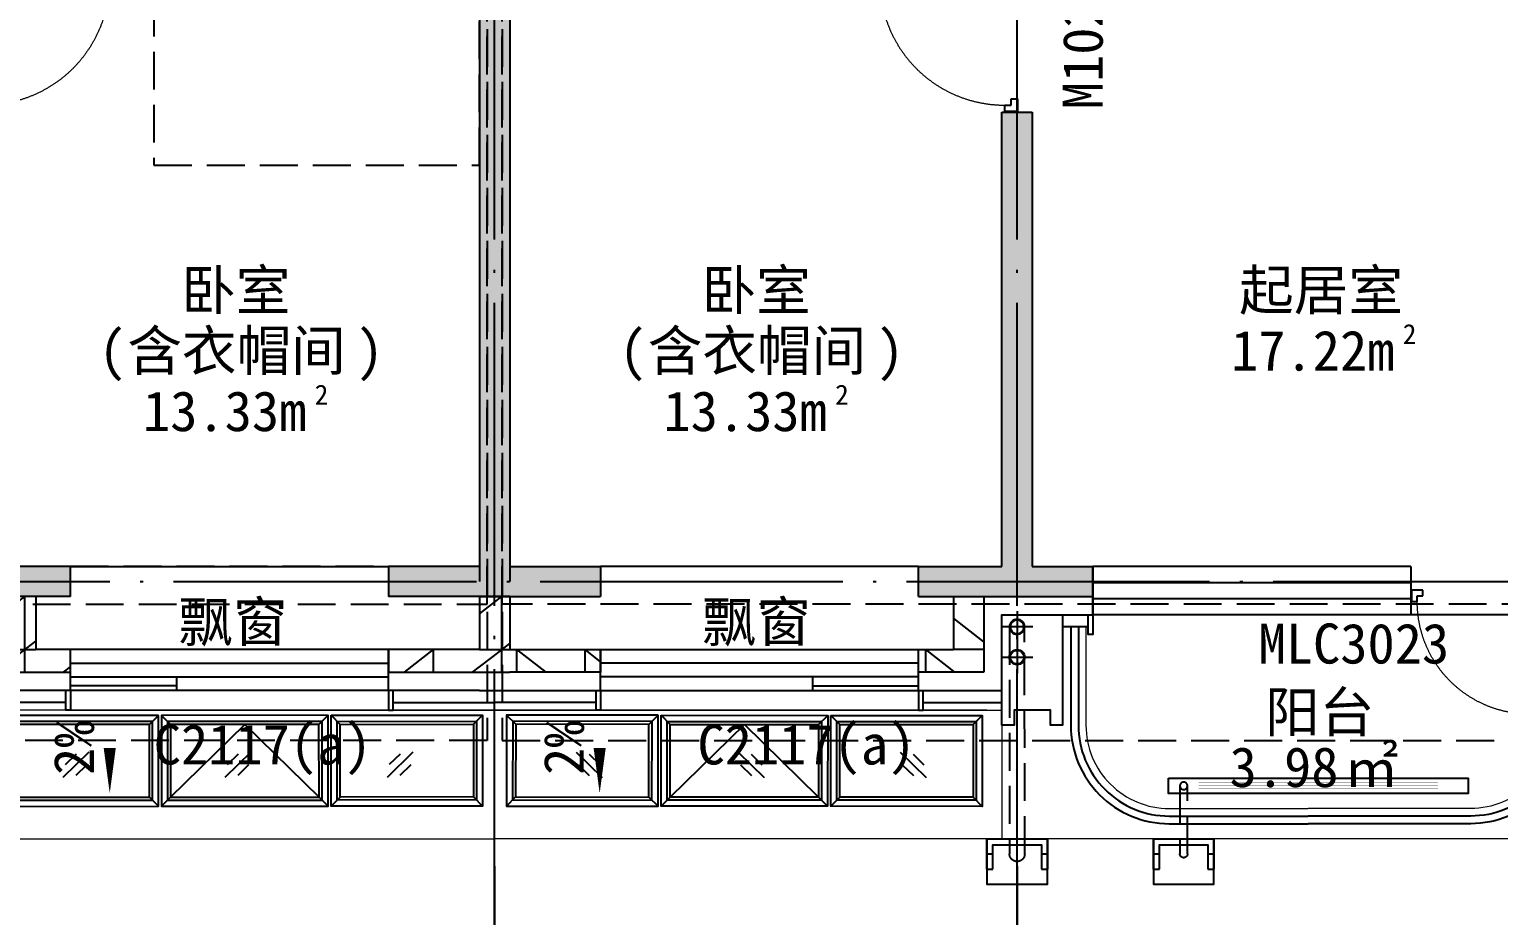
# Model space of a CAD drawing. Extents: x -46233 to 84150, y 109350 to 390860.
# Drawn here: x 25631 to 35332, y 116192 to 122048 of the extents above; entities that cross this region are included whole.
import ezdxf
from ezdxf.xclip import XClip

# ---------------------------------------------------------------- set-up
doc = ezdxf.new("R2010")
doc.units = 0
doc.header["$LTSCALE"] = 1000
doc.header["$MEASUREMENT"] = 0
doc.header["$XCLIPFRAME"] = 0
for name, pattern in [('3#-轴线$1$DOTE', [2.42, 2, -0.2, 0.02, -0.2]), ('3#楼首层线脚$0$DASH', [0.35, 0.25, -0.1]), ('3#楼首层线脚$0$DOTE', [2.42, 2, -0.2, 0.02, -0.2]), ('DASH', [0.35, 0.25, -0.1])]:
    doc.linetypes.add(name, pattern=pattern)
doc.layers.get('Defpoints').update_dxf_attribs({"color": 4, "linetype": 'DASH'})
for name, color, linetype in [('120+120-墙体-连接$0$A-COLU-CONC-HATC', 204, 'Continuous'), ('120+120-墙体-连接$0$A-FLOR-UNDR', 177, 'Continuous'), ('120+120-墙体-连接$0$A-WALL-BLOK', 131, 'Continuous'), ('120+120-墙体-连接$0$A-WALL-CONC', 9, 'Continuous'), ('120+120-墙体-连接$0$A-WALL-INSL', 241, 'Continuous'), ('120-J-MC$0$A-ANNO-HATC-SOLD', 252, 'Continuous'), ('120-J-MC$0$A-COLU-CONC-HATC', 204, 'Continuous'), ('120-J-MC$0$A-DOOR', 51, 'Continuous'), ('120-J-MC$0$A-FLOR-HRAL', 71, 'Continuous'), ('120-J-MC$0$A-WALL-BLOK', 131, 'Continuous'), ('120-J-MC$0$A-WALL-CONC', 9, 'Continuous'), ('120-J-MC$0$A-WALL-INSL', 241, 'Continuous'), ('120-MC编号-首层$0$$1$A-ANNO-TEXT', 255, 'Continuous'), ('120-MC编号-首层反$0$$1$A-ANNO-TEXT', 255, 'Continuous'), ('120-MC编号-首层反$0$A-ANNO-TEXT', 255, 'Continuous'), ('120-墙体$0$120-墙体$0$A-COLU-CONC-HATC', 204, 'Continuous'), ('120-墙体$0$120-墙体$0$A-DOOR', 51, 'Continuous'), ('120-墙体$0$120-墙体$0$A-WALL-CONC', 9, 'Continuous'), ('120-文字-首$0$A-ANNO-TEXT', 7, 'Continuous'), ('120-文字-首反$0$A-ANNO-TEXT', 7, 'Continuous'), ('125-MC-交接$0$A-COLU-CONC-HATC', 204, 'Continuous'), ('125-MC-交接$0$A-WALL-BLOK', 131, 'Continuous'), ('125-MC-交接$0$A-WALL-INSL', 241, 'Continuous'), ('3#-轴号$0$A-ANNO-AXIS-CIRC', 3, 'Continuous'), ('3#-轴线$1$A-ANNO-DOTE', 10, '3#-轴线$1$DOTE'), ('3#楼首层线脚$0$1#2#住宅楼 平面图$0$A-00-HX-113-wall-01Y$0$SUPF', 151, 'Continuous'), ('3#楼首层线脚$0$A-00-HX-113-wall-01Y$0$HRAL', 31, 'Continuous'), ('3#楼首层线脚$0$A-DOOR', 51, 'Continuous'), ('3#楼首层线脚$0$A-FLOR-OVHD', 171, '3#楼首层线脚$0$DASH'), ('3#楼首层线脚$0$A-FLOR-UNDR', 177, 'Continuous'), ('3#楼首层线脚$0$bolibeiban剖', 4, 'Continuous'), ('A-ANNO-SYMB', 3, 'Continuous'), ('A-ANNO-TEXT', 255, 'Continuous'), ('A-DRAN-SYMB', 243, 'Continuous')]:
    doc.layers.add(name, color=color, linetype=linetype)
for name, color, linetype, lineweight in [('3#楼首层线脚$0$1#2#住宅楼 平面图$0$A-00-15-1#-PM-2F$0$00-装饰-看', 46, 'Continuous', 5), ('3#楼首层线脚$0$A-00-15-1#-PM-2F$0$00-装饰-看', 46, 'Continuous', 5), ('3#楼首层线脚$0$A-00-15-4#-PM-TF$0$00-装饰-看', 46, 'Continuous', 5)]:
    doc.layers.add(name, color=color, linetype=linetype, lineweight=lineweight)
doc.styles.add('120-MC编号-首层$0$Standard', font='')
doc.styles.add('120-MC编号-首层反$0$Standard', font='')
doc.styles.add('120-文字-首$0$Standard', font='')
doc.styles.add('120-文字-首反$0$Standard', font='')
doc.styles.add('_TCH_DIM', font='')
doc.styles.get("Standard").update_dxf_attribs({"font": ''})
doc.styles.get('120-MC编号-首层$0$Standard').set_extended_font_data('SimSun')
doc.styles.get('120-MC编号-首层反$0$Standard').set_extended_font_data('SimSun')
doc.styles.get('120-文字-首$0$Standard').set_extended_font_data('SimSun')
doc.styles.get('120-文字-首反$0$Standard').set_extended_font_data('SimSun')
doc.styles.get('_TCH_DIM').set_extended_font_data('SimSun')
doc.styles.get('Standard').set_extended_font_data('SimSun')
pattern_1 = [(0, (0, 0), (0, 350), []), (37.875, (400, 0), (-169.615, 218.0767), []), (90, (400, 0), (-450, 3e-14), [])]

# ---------------------------------------------------------------- blocks, each defined once
blk = doc.blocks.new('120-J-MC$0$BGBFG')
at = {"layer": '120-J-MC$0$A-FLOR-HRAL'}
blk.add_lwpolyline([(0, 0), (700, 0), (700, -60), (0, -60)], close=True, dxfattribs=at)
blk.add_lwpolyline([(700, 0), (700, -90)], dxfattribs=at)
blk = doc.blocks.new('120-J-MC$0$$DorLib2D$00000009')
for p, q in [((0.413, 0.905), (0.413, 0.081)), ((0.454, 0.905), (0.413, 0.905)), ((0.454, 0.081), (0.454, 0.905)), ((0.413, 0.782), (0.378, 0.782)), ((0.489, 0.782), (0.454, 0.782)), ((0.413, 0.624), (0.378, 0.624)), ((0.489, 0.624), (0.454, 0.624)), ((-0.494, 0.081), (-0.453, 0.081)), ((-0.494, -0.002), (-0.494, 0.081)), ((-0.453, 0.081), (-0.453, 0.039)), ((-0.453, 0.039), (-0.412, 0.039)), ((-0.412, 0.039), (-0.412, -0.002)), ((0.413, 0.081), (0.454, 0.081)), ((0.454, 0.039), (0.413, 0.039)), ((0.413, 0.039), (0.413, -0.002)), ((0.495, 0.081), (0.454, 0.081)), ((0.454, 0.081), (0.454, 0.039)), ((0.495, -0.002), (0.495, 0.081)), ((-0.494, -0.002), (-0.494, -0.002)), ((-0.412, -0.002), (-0.494, -0.002)), ((0.413, -0.002), (0.495, -0.002)), ((0.495, -0.002), (0.495, -0.002))]:
    blk.add_line(p, q)
at = {"lineweight": 13}
for p, q in [((0.378, 0.782), (0.378, 0.624)), ((0.489, 0.782), (0.489, 0.624))]:
    blk.add_line(p, q, dxfattribs=at)
blk.add_arc((0.372, 0.082), 0.825, 87.134, 180.0717, dxfattribs=at)
blk = doc.blocks.new('120-J-MC$0$$TCHSYS$WIN2D')
for p, q in [((-0.5, 0.5), (0.5, 0.5)), ((-0.5, 0.5), (-0.5, -0.5)), ((0.5, 0.5), (0.5, -0.5)), ((0.5, 0.1667), (-0.5, 0.1667)), ((0.5, -0.1667), (-0.5, -0.1667)), ((-0.5, -0.5), (0.5, -0.5))]:
    blk.add_line(p, q)
blk = doc.blocks.new('120-J-MC')
at = {"layer": '120-J-MC$0$A-COLU-CONC-HATC'}
h = blk.add_hatch(dxfattribs=at)
h.set_pattern_fill('空心砖', color=256, scale=100, style=0)
h.set_pattern_definition(pattern_1)
h.paths.add_polyline_path([(-2430, -11200), (-2430, -11700), (-2230, -11550), (-2230, -11200)])
h = blk.add_hatch(dxfattribs=at)
h.set_pattern_fill('空心砖', color=256, scale=100, style=0)
h.set_pattern_definition(pattern_1)
h.paths.add_polyline_path([(-2430, -11700), (-2000, -11700), (-2000, -11550), (-2230, -11550)])
h = blk.add_hatch(dxfattribs=at)
h.set_pattern_fill('空心砖', color=256, scale=100, style=0)
h.set_pattern_definition(pattern_1)
h.paths.add_polyline_path([(700, -11550), (100, -11550), (100, -11700), (700, -11700)])
at = {"layer": '120-J-MC$0$A-ANNO-HATC-SOLD'}
blk.add_lwpolyline([(-2000, -11000), (100, -11000)], dxfattribs=at)
at = {"layer": '120-J-MC$0$A-DOOR'}
for p, q in [((-7950, -11320), (-7050, -11320)), ((-6150, -11320), (-5250, -11320))]:
    blk.add_line(p, q, dxfattribs=at)
at = {"layer": '120-J-MC$0$A-FLOR-HRAL'}
blk.add_lwpolyline([(-2500, -50), (-700, -50), (-700, -100), (-2500, -100)], close=True, dxfattribs=at)
at = {"layer": '120-J-MC$0$A-WALL-BLOK'}
for p, q in [((-2430, -11200), (-2430, -11700)), ((-2230, -11200), (-2430, -11200)), ((-2230, -11200), (-2230, -11550)), ((-2000, -11550), (-2230, -11550)), ((-2000, -11700), (-2000, -11550)), ((700, -11550), (100, -11550)), ((100, -11550), (100, -11700)), ((-2430, -11700), (-2000, -11700)), ((100, -11700), (700, -11700))]:
    blk.add_line(p, q, dxfattribs=at)
at = {"layer": '120-J-MC$0$A-WALL-CONC'}
for p, q in [((-2500, -100), (-2500, 100)), ((-700, -100), (-700, 100)), ((-9050, -11200), (-9050, -11000)), ((-7050, -11200), (-7050, -11000)), ((-6150, -11200), (-6150, -11000)), ((-3150, -11200), (-3150, -11000))]:
    blk.add_line(p, q, dxfattribs=at)
at = {"layer": '120-J-MC$0$A-WALL-INSL'}
for p, q in [((-2000, -11820), (-2000, -11700)), ((100, -11820), (100, -11700)), ((-2000, -11820), (-2430, -11820)), ((700, -11820), (100, -11820))]:
    blk.add_line(p, q, dxfattribs=at)
for points in [[(-7200, 100), (-7200, 200), (-7250, 200)], [(-5700, 100), (-5700, 200), (-5500, 200), (-5500, 220), (-4700, 220), (-4700, 100)], [(-3500, 100), (-3500, 220), (-2500, 220), (-2500, 100)], [(100, -3400), (200, -3400), (200, 220), (-700, 220), (-700, 100)], [(100, -4100), (200, -4100), (200, -5000)], [(-9050, -11200), (-9050, -11320), (-9650, -11320)], [(-7050, -11200), (-7050, -11320), (-6150, -11320), (-6150, -11200)], [(-2430, -11820), (-2550, -11820), (-2550, -11320), (-3150, -11320), (-3150, -11200)]]:
    blk.add_lwpolyline(points, dxfattribs=at)
blk.add_blockref('120-J-MC$0$BGBFG', (-2000, -11730))
at = {"layer": '120-J-MC$0$A-DOOR', "zscale": 320}
for name, p, xscale, yscale in [('120-J-MC$0$$TCHSYS$WIN2D', (-1600, 60), -1800, -320), ('120-J-MC$0$$TCHSYS$WIN2D', (-8500, -11160), -1100.000000000146, 320), ('120-J-MC$0$$TCHSYS$WIN2D', (-4200, -11160), 2100.000000000513, 320), ('120-J-MC$0$$DorLib2D$00000009', (-7500, -11160), 900, -900), ('120-J-MC$0$$DorLib2D$00000009', (-5700, -11160), -900, -900)]:
    blk.add_blockref(name, p, dxfattribs=dict(at, xscale=xscale, yscale=yscale))
at = {"layer": '120-J-MC$0$A-DOOR', "xscale": 2100, "yscale": 270, "zscale": 270, "rotation": 180}
blk.add_blockref('120-J-MC$0$$TCHSYS$WIN2D', (-950, -11685), dxfattribs=at)
blk = doc.blocks.new('120-J-MC-首层')
at = {"layer": 'Defpoints'}
blk.add_lwpolyline([(-6150, -10950), (-7250, -10950), (-7250, 250), (750, 250), (750, -12150), (-6150, -12150)], close=True, dxfattribs=at)
ref = blk.add_blockref('120-J-MC', (0, 0))
XClip(ref).set_block_clipping_path([(-6170.8192622978, -10950), (-7249.9951632023, -10950), (-7249.9951632023, 250), (750, 250), (750, -12150), (-6170.8192622978, -12150)])
blk = doc.blocks.new('125-MC-交接')
at = {"layer": '125-MC-交接$0$A-COLU-CONC-HATC'}
h = blk.add_hatch(dxfattribs=at)
h.set_pattern_fill('空心砖', color=256, scale=100, style=0)
h.set_pattern_definition(pattern_1)
h.paths.add_polyline_path([(-100, -100), (-100, -450), (0, -500), (100, -450), (100, -100)])
h = blk.add_hatch(dxfattribs=at)
h.set_pattern_fill('空心砖', color=256, scale=100, style=0)
h.set_pattern_definition(pattern_1)
h.paths.add_polyline_path([(-100, -450), (-100, -600), (0, -600), (0, -500)])
h = blk.add_hatch(dxfattribs=at)
h.set_pattern_fill('空心砖', color=256, scale=100, style=0)
h.set_pattern_definition(pattern_1)
h.paths.add_polyline_path([(0, -500), (0, -600), (100, -600), (100, -450)])
at = {"layer": '125-MC-交接$0$A-WALL-BLOK'}
for p, q in [((-100, -100), (-100, -450)), ((100, -100), (-100, -100)), ((100, -100), (100, -450)), ((-100, -450), (-100, -450)), ((100, -450), (100, -450)), ((-100, -600), (0, -600)), ((0, -600), (100, -600))]:
    blk.add_line(p, q, dxfattribs=at)
at = {"layer": '125-MC-交接$0$A-WALL-INSL'}
for p, q in [((-100, -720), (0, -720)), ((0, -720), (100, -720))]:
    blk.add_line(p, q, dxfattribs=at)
blk = doc.blocks.new('120-墙体$0$120-墙体$0$$DorLib2D$00000009')
for p, q in [((0.4129, 0.9053), (0.4129, 0.0807)), ((0.4541, 0.9053), (0.4129, 0.9053)), ((0.4541, 0.0807), (0.4541, 0.9053)), ((0.4129, 0.7822), (0.378, 0.7822)), ((0.489, 0.7822), (0.4541, 0.7822)), ((0.4129, 0.6235), (0.378, 0.6235)), ((0.489, 0.6235), (0.4541, 0.6235)), ((-0.4941, 0.0807), (-0.4529, 0.0807)), ((-0.4941, -0.0018), (-0.4941, 0.0807)), ((-0.4529, 0.0807), (-0.4529, 0.0395)), ((-0.4529, 0.0395), (-0.4117, 0.0395)), ((-0.4117, 0.0395), (-0.4117, -0.0018)), ((0.4129, 0.0807), (0.4541, 0.0807)), ((0.4541, 0.0395), (0.4129, 0.0395)), ((0.4129, 0.0395), (0.4129, -0.0018)), ((0.4953, 0.0807), (0.4541, 0.0807)), ((0.4541, 0.0807), (0.4541, 0.0395)), ((0.4953, -0.0018), (0.4953, 0.0807)), ((-0.4941, -0.0018), (-0.4941, -0.0018)), ((-0.4117, -0.0018), (-0.4941, -0.0018)), ((0.4129, -0.0018), (0.4953, -0.0018)), ((0.4953, -0.0018), (0.4953, -0.0018))]:
    blk.add_line(p, q)
at = {"lineweight": 13}
for p, q in [((0.378, 0.7822), (0.378, 0.6235)), ((0.489, 0.7822), (0.489, 0.6235))]:
    blk.add_line(p, q, dxfattribs=at)
blk.add_arc((0.3716, 0.0817), 0.8246, 87.13397, 180.07167, dxfattribs=at)
blk = doc.blocks.new('120-墙体')
at = {"layer": '120-墙体$0$120-墙体$0$A-COLU-CONC-HATC'}
for points in [[(-2550, -11000), (-2550, -8000), (-2750, -8000), (-2750, -11000), (-2650, -11066.7)], [(-2650, -11066.7), (-2750, -11000), (-3150, -11000), (-3150, -11200), (-2650, -11200)], [(-2000, -11000), (-2550, -11000), (-2650, -11066.7), (-2650, -11200), (-2000, -11200)], [(700, -11200), (700, -11000), (100, -11000), (100, -11200)]]:
    blk.add_hatch(color=256, dxfattribs=at).paths.add_polyline_path(points)
at = {"layer": '120-墙体$0$120-墙体$0$A-WALL-CONC'}
for p, q in [((-2550, -8000), (-2750, -8000)), ((-2750, -8000), (-2750, -11000)), ((-2550, -11000), (-2550, -8000)), ((-2750, -11000), (-3150, -11000)), ((-3150, -11200), (-3150, -11000)), ((-2000, -11000), (-2550, -11000)), ((-2000, -11200), (-2000, -11000)), ((700, -11000), (100, -11000)), ((-2650, -11200), (-3150, -11200)), ((-2000, -11200), (-2650, -11200)), ((700, -11200), (100, -11200))]:
    blk.add_line(p, q, dxfattribs=at)
blk.add_lwpolyline([(100, -11000), (100, -11200)], dxfattribs=at)
at = {"layer": 'Defpoints'}
blk.add_lwpolyline([(700, -4900), (700, -11200)], dxfattribs=at)
at = {"layer": '120-墙体$0$120-墙体$0$A-DOOR', "xscale": 1000, "yscale": -1000, "zscale": 200, "rotation": 90}
blk.add_blockref('120-墙体$0$120-墙体$0$$DorLib2D$00000009', (-2650, -7500), dxfattribs=at)
blk = doc.blocks.new('120-墙体-首层')
at = {"layer": 'Defpoints'}
blk.add_lwpolyline([(-9600, -10995), (-9600, -11250), (750, -11250), (750, -4850), (250, -4850), (250, 270), (-7850, 270), (-7850, -3350), (-6800, -3350), (-6800, -6400), (-6500, -6400), (-6500, -10995)], close=True, dxfattribs=at)
ref = blk.add_blockref('120-墙体', (0, 0))
XClip(ref).set_block_clipping_path([(-9600, -10995), (-9600, -11250), (750, -11250), (750, -4850), (250, -4850), (250, 270), (-7850, 270), (-7850, -3350), (-6800, -3350), (-6800, -6400), (-6500, -6400), (-6500, -10995)])
blk = doc.blocks.new('120+120-墙体-连接')
at = {"layer": '120+120-墙体-连接$0$A-COLU-CONC-HATC'}
for points in [[(-150, -100), (-100, -100), (0, -33.3), (0, 100), (-150, 100)], [(0, -33.3), (100, -100), (150, -100), (150, 100), (0, 100)], [(0, -33.3), (-100, -100), (-100, -5900), (0, -5966.7), (100, -5900), (100, -100)], [(-100, -5900), (-100, -6100), (0, -6100), (0, -5966.7)], [(0, -5966.7), (0, -6100), (100, -6100), (100, -5900)]]:
    blk.add_hatch(color=256, dxfattribs=at).paths.add_polyline_path(points)
at = {"layer": '120+120-墙体-连接$0$A-FLOR-UNDR'}
for points in [[(-602, 1700), (-102, 1700), (-102, 200), (-602, 200)], [(598, 1700), (98, 1700), (98, 200), (598, 200)]]:
    blk.add_lwpolyline(points, close=True, dxfattribs=at)
at = {"layer": '120+120-墙体-连接$0$A-WALL-BLOK'}
for p, q in [((-102, 1700), (-102, 200)), ((98, 1700), (-102, 1700)), ((98, 1700), (98, 200)), ((98, 200), (-102, 200))]:
    blk.add_line(p, q, dxfattribs=at)
at = {"layer": '120+120-墙体-连接$0$A-WALL-CONC'}
for p, q in [((-150, 100), (0, 100)), ((-150, 100), (-150, -100)), ((0, 100), (150, 100)), ((150, 100), (150, -100)), ((-150, -100), (-100, -100)), ((-100, -100), (-100, -5900)), ((100, -100), (100, -5900)), ((100, -100), (150, -100)), ((-100, -5900), (-100, -5900)), ((100, -5900), (100, -5900)), ((-100, -6100), (0, -6100)), ((0, -6100), (100, -6100))]:
    blk.add_line(p, q, dxfattribs=at)
at = {"layer": '120+120-墙体-连接$0$A-WALL-INSL'}
for p, q in [((-150, 200), (0, 200)), ((0, 200), (150, 200))]:
    blk.add_line(p, q, dxfattribs=at)
blk = doc.blocks.new('120-文字-首反')
at = {"layer": '120-文字-首反$0$A-ANNO-TEXT', "style": '120-文字-首反$0$Standard'}
for s, height, p in [('卧室', 264.35, (-8398.4, 5652.2)), ('CF6F', 264.35, (-6697.8, 5652.2)), ('厨房', 264.35, (-5752.7, 5652.2)), ('卧室', 264.35, (-3715.1, 5652.2)), ('WC12F', 264.35, (-9693.9, 3188.9)), ('卫生间', 264.35, (-8748.7, 3188.9)), ('餐厅', 264.35, (-5343.3, 1634.2)), ('WC13F', 264.35, (-9693.9, 1315)), ('卫生间', 264.35, (-8748.7, 1315)), ('卧室', 264.35, (-9083.2, -2206.6)), ('起居室', 264.35, (-5533.8, -2206.6)), ('(', 264.3, (-9627.4, -2606.6)), ('含衣帽间', 264.35, (-9438.4, -2606.6)), (')', 264.3, (-7926.1, -2606.6))]:
    blk.add_text(s, height=height, dxfattribs=at).set_placement(p)
at = {"layer": 'Defpoints', "style": '120-文字-首反$0$Standard'}
for s, height, p in [('2', 132.2, (-7610.9, 5427.2)), ('2', 132.2, (-5435.6, 5427.2)), ('2', 132.2, (-2927.6, 5427.2)), ('8.10m', 264.35, (-8556, 5252.2)), ('7.13m', 264.35, (-6380.7, 5252.2)), ('7.50m', 264.35, (-3872.7, 5252.2)), ('2.70m', 264.35, (-9190.7, 2788.9)), ('2', 132.2, (-8245.5, 2963.9)), ('14.35m', 264.35, (-5587.3, 1234.2)), ('2', 132.2, (-4453.2, 1409.2)), ('4.24m', 264.35, (-9190.7, 915)), ('2', 132.2, (-8245.5, 1090)), ('2', 132.2, (-4453.2, -2431.6)), ('17.22m', 264.35, (-5587.3, -2606.6)), ('2', 132.2, (-8201.2, -2831.6)), ('13.33m', 264.35, (-9335.3, -3006.6))]:
    blk.add_text(s, height=height, dxfattribs=at).set_placement(p)
blk = doc.blocks.new('120-文字-首')
at = {"layer": 'Defpoints'}
for points in [[(1850, 7000), (4350, 7000), (4350, 4000), (1850, 4000)], [(4450, 4000), (6750, 4000), (6750, 7000), (4450, 7000)], [(6850, 4000), (9550, 4000), (9550, 7000), (6850, 7000)], [(6900, 300), (2800, 300), (2800, 3800), (6900, 3800)], [(8050, 2000), (9550, 2000), (9550, 3800), (8050, 3800)], [(7700, 1900), (10350, 1900), (10350, 300), (7700, 300)], [(2800, -3900), (6900, -3900), (6900, 300), (2800, 300)], [(10350, -1250), (10350, -3900), (7100, -3900), (7100, 200), (8200, 200), (8200, -1250)], [(8200, -1250), (10350, -1250), (10350, 200), (8200, 200)]]:
    blk.add_lwpolyline(points, close=True, dxfattribs=at)
at = {"layer": '120-文字-首$0$A-ANNO-TEXT', "style": '120-文字-首$0$Standard'}
for s, height, p in [('卧室', 264.35, (3012.1, 5652.2)), ('CF6', 264.35, (5139.8, 5652.2)), ('厨房', 264.35, (5895.9, 5652.2)), ('卧室', 264.35, (7695.4, 5652.2)), ('WC12', 264.35, (7763.7, 3188.9)), ('卫生间', 264.35, (8519.8, 3188.9)), ('餐厅', 264.35, (4624.1, 1634.2)), ('WC13', 264.35, (7763.7, 1315)), ('卫生间', 264.35, (8519.8, 1315)), ('起居室', 264.35, (4433.6, -2206.6)), ('卧室', 264.35, (8380.2, -2206.6)), ('(', 264.3, (7836, -2606.6)), ('含衣帽间', 264.35, (8025.1, -2606.6)), (')', 264.3, (9537.3, -2606.6))]:
    blk.add_text(s, height=height, dxfattribs=at).set_placement(p)
at = {"layer": 'Defpoints', "style": '120-文字-首$0$Standard'}
for s, height, p in [('2', 132.2, (3799.6, 5427.2)), ('2', 132.2, (6307.6, 5427.2)), ('2', 132.2, (8482.9, 5427.2)), ('7.50m', 264.35, (2854.5, 5252.2)), ('7.13m', 264.35, (5362.5, 5252.2)), ('8.10m', 264.35, (7537.8, 5252.2)), ('2.70m', 264.35, (8172.4, 2788.9)), ('2', 132.2, (9117.6, 2963.9)), ('14.35m', 264.35, (4380.1, 1234.2)), ('2', 132.2, (5514.2, 1409.2)), ('4.24m', 264.35, (8172.4, 915)), ('2', 132.2, (9117.6, 1090)), ('2', 132.2, (5514.2, -2431.6)), ('17.22m', 264.35, (4380.1, -2606.6)), ('2', 132.2, (9262.2, -2831.6)), ('13.33m', 264.35, (8128.1, -3006.6))]:
    blk.add_text(s, height=height, dxfattribs=at).set_placement(p)
blk = doc.blocks.new('120-MC编号-首层反')
at = {"layer": '120-MC编号-首层反$0$$1$A-ANNO-TEXT', "color": 2, "style": '120-MC编号-首层反$0$Standard'}
for s, p in [('MLC3023', (-5405.6, -4542.1, 0)), ('C2117(a)', (-9110.4, -5208.9, 0))]:
    blk.add_text(s, height=264.35, dxfattribs=at).set_placement(p)
at = {"layer": '120-MC编号-首层反$0$A-ANNO-TEXT', "color": 2, "style": '120-MC编号-首层反$0$Standard'}
blk.add_text('M1023', height=264.35, rotation=90, dxfattribs=at).set_placement((-6434.3, -879.7))
blk = doc.blocks.new('120-MC编号-首层')
at = {"layer": '120-MC编号-首层$0$$1$A-ANNO-TEXT', "color": 2, "style": '120-MC编号-首层$0$Standard'}
blk.add_text('C2117(a)', height=264.35, dxfattribs=at).set_placement((8199.2, -5208.9, 0))
blk = doc.blocks.new('3#-1F')
for name, p in [('120-MC编号-首层', (10450, -7100)), ('120-MC编号-首层反', (31350, -7100)), ('120-墙体-首层', (20100, 0)), ('120-文字-首', (10450, -7100)), ('120-文字-首反', (31350, -7100)), ('120+120-墙体-连接', (20900, -5100))]:
    blk.add_blockref(name, p)
at = {"xscale": -1}
blk.add_blockref('120-墙体-首层', (21700, 0), dxfattribs=at)
blk = doc.blocks.new('3#-轴线')
at = {"layer": '3#-轴线$1$A-ANNO-DOTE'}
for points in [[(20900, -16100), (20900, 5500)], [(24350, -16100), (24350, -3200)], [(-3000, -11100), (45757.3, -11100)]]:
    blk.add_lwpolyline(points, dxfattribs=at)
blk = doc.blocks.new('3#-轴号')
at = {"layer": '3#-轴号$0$A-ANNO-AXIS-CIRC'}
for p, q in [((20900, -13981.5), (20900, -17981.5)), ((24350, -13981.5), (24350, -17981.5))]:
    blk.add_line(p, q, dxfattribs=at)
blk = doc.blocks.new('GERTGFRT')
at = {"layer": 'A-ANNO-TEXT'}
for s, p in [('飘窗', (18811.9, -397.5)), ('飘窗', (22268.6, -397.5)), ('阳台', (25987.7, -994.3))]:
    blk.add_text(s, height=264.35, dxfattribs=at).set_placement(p)
at = {"layer": 'Defpoints'}
for s, height, p in [('㎡', 264.3, (26509.1, -1358.1)), ('3.98', 264.35, (25753, -1358.1))]:
    blk.add_text(s, height=height, dxfattribs=at).set_placement(p)
blk = doc.blocks.new('3#楼首层线脚$0$窗7')
at = {"layer": '3#楼首层线脚$0$A-DOOR'}
for p, q in [((78369.8, 34209.3), (78429.8, 34149.3)), ((78919.8, 34149.3), (78429.8, 33669.3)), ((79409.8, 33669.3), (78919.8, 34149.3)), ((79409.8, 34149.3), (79469.8, 34209.3)), ((78429.8, 33669.3), (78369.8, 33609.3)), ((79409.8, 33669.3), (79469.8, 33609.3))]:
    blk.add_line(p, q, dxfattribs=at)
for points in [[(78369.8, 34209.3), (79469.8, 34209.3), (79469.8, 33609.3), (78369.8, 33609.3)], [(78409.8, 34169.3), (79429.8, 34169.3), (79429.8, 33649.3), (78409.8, 33649.3)], [(78429.8, 34149.3), (79409.8, 34149.3), (79409.8, 33669.3), (78429.8, 33669.3)]]:
    blk.add_lwpolyline(points, close=True, dxfattribs=at)
at = {"layer": '3#楼首层线脚$0$A-FLOR-UNDR'}
for points in [[(78879.3, 33966.4), (79050.9, 33798.6)], [(78894.4, 33881.7), (78965.9, 33811.8)], [(78964.3, 33953.2), (79035.8, 33883.3)]]:
    blk.add_lwpolyline(points, dxfattribs=at)
blk = doc.blocks.new('3#楼首层线脚$0$窗8')
at = {"layer": '3#楼首层线脚$0$A-DOOR'}
for p, q in [((78369.8, 34209.3), (78429.8, 34149.3)), ((79309.8, 34149.3), (79369.8, 34209.3)), ((78429.8, 33669.3), (78369.8, 33609.3)), ((79309.8, 33669.3), (79369.8, 33609.3))]:
    blk.add_line(p, q, dxfattribs=at)
for points in [[(78369.8, 34209.3), (79369.8, 34209.3), (79369.8, 33609.3), (78369.8, 33609.3)], [(78409.8, 34169.3), (79329.8, 34169.3), (79329.8, 33649.3), (78409.8, 33649.3)], [(78429.8, 34149.3), (79309.8, 34149.3), (79309.8, 33669.3), (78429.8, 33669.3)]]:
    blk.add_lwpolyline(points, close=True, dxfattribs=at)
at = {"layer": '3#楼首层线脚$0$A-FLOR-UNDR'}
for points in [[(78910.2, 33966.4), (78738.7, 33798.6)], [(78825.2, 33953.2), (78753.7, 33883.3)], [(78895.2, 33881.7), (78823.7, 33811.8)]]:
    blk.add_lwpolyline(points, dxfattribs=at)
blk = doc.blocks.new('3#楼首层线脚$0$窗6')
at = {"layer": '3#楼首层线脚$0$A-DOOR'}
for p, q in [((78369.8, 34209.3), (78429.8, 34149.3)), ((79309.8, 34149.3), (79369.8, 34209.3)), ((78429.8, 33669.3), (78369.8, 33609.3)), ((79309.8, 33669.3), (79369.8, 33609.3))]:
    blk.add_line(p, q, dxfattribs=at)
for points in [[(78369.8, 34209.3), (79369.8, 34209.3), (79369.8, 33609.3), (78369.8, 33609.3)], [(78409.8, 34169.3), (79329.8, 34169.3), (79329.8, 33649.3), (78409.8, 33649.3)], [(78429.8, 34149.3), (79309.8, 34149.3), (79309.8, 33669.3), (78429.8, 33669.3)]]:
    blk.add_lwpolyline(points, close=True, dxfattribs=at)
at = {"layer": '3#楼首层线脚$0$A-FLOR-UNDR'}
for points in [[(78829.3, 33966.4), (79000.9, 33798.6)], [(78844.4, 33881.7), (78915.9, 33811.8)], [(78914.3, 33953.2), (78985.8, 33883.3)]]:
    blk.add_lwpolyline(points, dxfattribs=at)
blk = doc.blocks.new('*U233')
at = {"layer": '3#楼首层线脚$0$A-FLOR-UNDR'}
blk.add_lwpolyline([(0, 0), (1979.5, 0), (1979.5, -100), (0, -100)], close=True, dxfattribs=at)
at = {"layer": '3#楼首层线脚$0$A-FLOR-UNDR', "const_width": 2}
for points in [[(200, -30), (1779.5, -30)], [(200, -50), (1779.5, -50)], [(1779.5, -70), (200, -70)]]:
    blk.add_lwpolyline(points, dxfattribs=at)
blk = doc.blocks.new('3#楼首层线脚')
at = {"layer": '3#楼首层线脚$0$1#2#住宅楼 平面图$0$A-00-15-1#-PM-2F$0$00-装饰-看'}
for points in [[(3455, -4300), (3454.9, -4949.9, 0.414245), (4004.9, -5500), (5077.5, -5500)], [(6545, -4300), (6545.1, -4949.9, -0.414245), (5995.1, -5500), (5077.5, -5500)]]:
    blk.add_lwpolyline(points, format="xyb", dxfattribs=at)
at = {"layer": '3#楼首层线脚$0$1#2#住宅楼 平面图$0$A-00-HX-113-wall-01Y$0$SUPF'}
for points in [[(3355, -4300), (3354.9, -4949.9, 0.414243), (4004.9, -5600), (5077.5, -5600)], [(3405, -4300), (3404.9, -4949.9, 0.414245), (4004.9, -5550), (5077.5, -5550)], [(6645, -4300), (6645.1, -4949.9, -0.414243), (5995.1, -5600), (5077.5, -5600)], [(6595, -4300), (6595.1, -4949.9, -0.414245), (5995.1, -5550), (5077.5, -5550)]]:
    blk.add_lwpolyline(points, format="xyb", dxfattribs=at)
at = {"layer": '3#楼首层线脚$0$A-00-15-1#-PM-2F$0$00-装饰-看', "linetype": 'ByBlock'}
for points in [[(7099.9, -4950.2), (7099.9, -5700)], [(3320.4, -5350), (3320.4, -5700), (10450.6, -5700)]]:
    blk.add_lwpolyline(points, dxfattribs=at)
at = {"layer": '3#楼首层线脚$0$A-00-15-4#-PM-TF$0$00-装饰-看', "color": 251}
for points in [[(7620, -4850), (7099.9, -4850)], [(13701.3, -4850), (7199.9, -4850)], [(7650, -4850), (9750, -4850)], [(9780, -4850), (10450, -4850)]]:
    blk.add_lwpolyline(points, dxfattribs=at)
at = {"layer": '3#楼首层线脚$0$A-00-HX-113-wall-01Y$0$HRAL'}
for points in [[(6500, -4220), (6500, -4350), (6530, -4350), (6530, -4220)], [(7100, -4220), (6699.9, -4220), (6699.9, -4950.2), (6779.9, -4950.2), (6779.9, -4850.2), (7019.9, -4850.2), (7019.9, -4950.2), (7049.9, -4950.2), (7099.9, -4950.2), (7099.9, -4699.9), (7100, -4220)], [(7650, -4720), (7650, -4850), (7620, -4850), (7620, -4720)], [(9750, -4720), (9750, -4850), (9780, -4850), (9780, -4720)]]:
    blk.add_lwpolyline(points, dxfattribs=at)
at = {"layer": '3#楼首层线脚$0$A-FLOR-OVHD'}
for points in [[(5874.9, -5799.9), (5874.9, -5350)], [(5924.9, -5350), (5924.9, -5799.9)]]:
    blk.add_lwpolyline(points, dxfattribs=at)
blk.add_circle((5899.9, -5350), 25, dxfattribs=at)
blk.add_arc((5899.9, -5799.9), 25, 180, 0, dxfattribs=at)
at = {"layer": '3#楼首层线脚$0$bolibeiban剖'}
for points in [[(6530.4, -4300), (6699.9, -4300)], [(7620, -4800), (7099.9, -4800)], [(9780, -4800), (10450.8, -4800)]]:
    blk.add_lwpolyline(points, dxfattribs=at)
at = {"color": 3, "xscale": -1, "rotation": 0.03542752490946394}
for name, p in [('3#楼首层线脚$0$窗6', (86621.4, -39045.7)), ('3#楼首层线脚$0$窗7', (87741.4, -39045))]:
    blk.add_blockref(name, p, dxfattribs=at)
at = {"color": 3, "rotation": 0.03542752490947507}
blk.add_blockref('3#楼首层线脚$0$窗8', (-68978.1, -39141.9), dxfattribs=at)
at = {"linetype": '3#楼首层线脚$0$DOTE', "xscale": -1}
blk.add_blockref('*U233', (5999.9, -5300), dxfattribs=at)
blk = doc.blocks.new('YSG-T')
at = {"layer": 'A-DRAN-SYMB', "color": 1}
for p, q in [((0, 105), (0, -105)), ((-105, 0), (105, 0))]:
    blk.add_line(p, q, dxfattribs=at)
for radius in [50, 45]:
    blk.add_circle((0, 0), radius, dxfattribs=at)
blk = doc.blocks.new('VFDCV DF')
at = {"xscale": -1}
blk.add_blockref('YSG-T', (7000, -4500), dxfattribs=at)
blk = doc.blocks.new('雨水管')
at = {"layer": 'A-DRAN-SYMB'}
for p, q in [((100, 105), (100, -105)), ((-5, 0), (205, 0))]:
    blk.add_line(p, q, dxfattribs=at)
for radius in [50, 45]:
    blk.add_circle((100, 0), radius, dxfattribs=at)
blk = doc.blocks.new('VGVBFGV')
blk.add_blockref('雨水管', (6900, -4300))
blk = doc.blocks.new('gtgfrtg')
at = {"layer": 'A-DRAN-SYMB'}
for p, q in [((100, 360), (100, 400)), ((200, 360), (200, 400)), ((100, 0), (100, 40)), ((200, 0), (200, 40))]:
    blk.add_line(p, q, dxfattribs=at)
for points in [[(0, 0), (300, 0), (300, 400), (0, 400)], [(200, 0), (0, 0), (0, 400), (200, 400)], [(200, 40), (40, 40), (40, 360), (200, 360)]]:
    blk.add_lwpolyline(points, dxfattribs=at)
blk = doc.blocks.new('vgftvgf')
at = {"layer": 'A-DRAN-SYMB', "linetype": 'DASH'}
for points in [[(6949.8, -5800), (6950, -4300)], [(7050, -4300), (7049.8, -5800)]]:
    blk.add_lwpolyline(points, dxfattribs=at)
blk.add_arc((6999.8, -5800), 50, 180, 0, dxfattribs=at)
for name in ['VGVBFGV', 'VFDCV DF']:
    blk.add_blockref(name, (0, 0))
at = {"rotation": 90}
for p, xscale in [((6099.9, -5699.9, 0), -1), ((7199.8, -5699.9, 0), -1.000000000000001)]:
    blk.add_blockref('gtgfrtg', p, dxfattribs=dict(at, xscale=xscale))

msp = doc.modelspace()

# ---------------------------------------------------------------- linework, layer by layer
at = {"layer": 'A-ANNO-SYMB'}
for points in [[(26161.5, 117593.4, 0, 0, 0), (26161.5, 117000.8, 0, 80, 0), (26161.5, 117300.8, 0, 0, 0)], [(29396.5, 117593.4, 0, 0, 0), (29396.5, 117000.8, 0, 80, 0), (29396.5, 117300.8, 0, 0, 0)]]:
    msp.add_lwpolyline(points, format="xyseb", dxfattribs=at)

# ---------------------------------------------------------------- block references
ref = msp.add_blockref('3#-轴号', (7802.7, 130500))
XClip(ref).set_block_clipping_path([(-5302.6810596571, -20379.8573044643), (42220.375390127, 8320.1426955357)])
for name, p in [('3#-1F', (7802.7, 129500)), ('3#-轴线', (7802.7, 129500)), ('3#楼首层线脚', (18252.7, 122400)), ('120-J-MC-首层', (27902.7, 129500)), ('GERTGFRT', (7802.7, 118400)), ('125-MC-交接', (28702.7, 118400))]:
    msp.add_blockref(name, p)
at = {"xscale": -1}
for name, p in [('vgftvgf', (39152.7, 122400)), ('120-J-MC-首层', (29502.7, 129500))]:
    msp.add_blockref(name, p, dxfattribs=at)
ref = msp.add_blockref('3#楼首层线脚', (39152.7, 122400), dxfattribs=dict(xscale=-1))
XClip(ref).set_block_clipping_path([(-10650.0000000043, -6755.5131340523), (10450, 10166.6636911473)])

# ---------------------------------------------------------------- texts
at = {"layer": 'A-ANNO-TEXT', "color": 7, "style": '_TCH_DIM'}
for p in [(26056.5, 117122.1), (29291.5, 117122.1)]:
    msp.add_text('2%', height=264.35, rotation=90, dxfattribs=at).set_placement(p)

doc.saveas('drawing.dxf')
